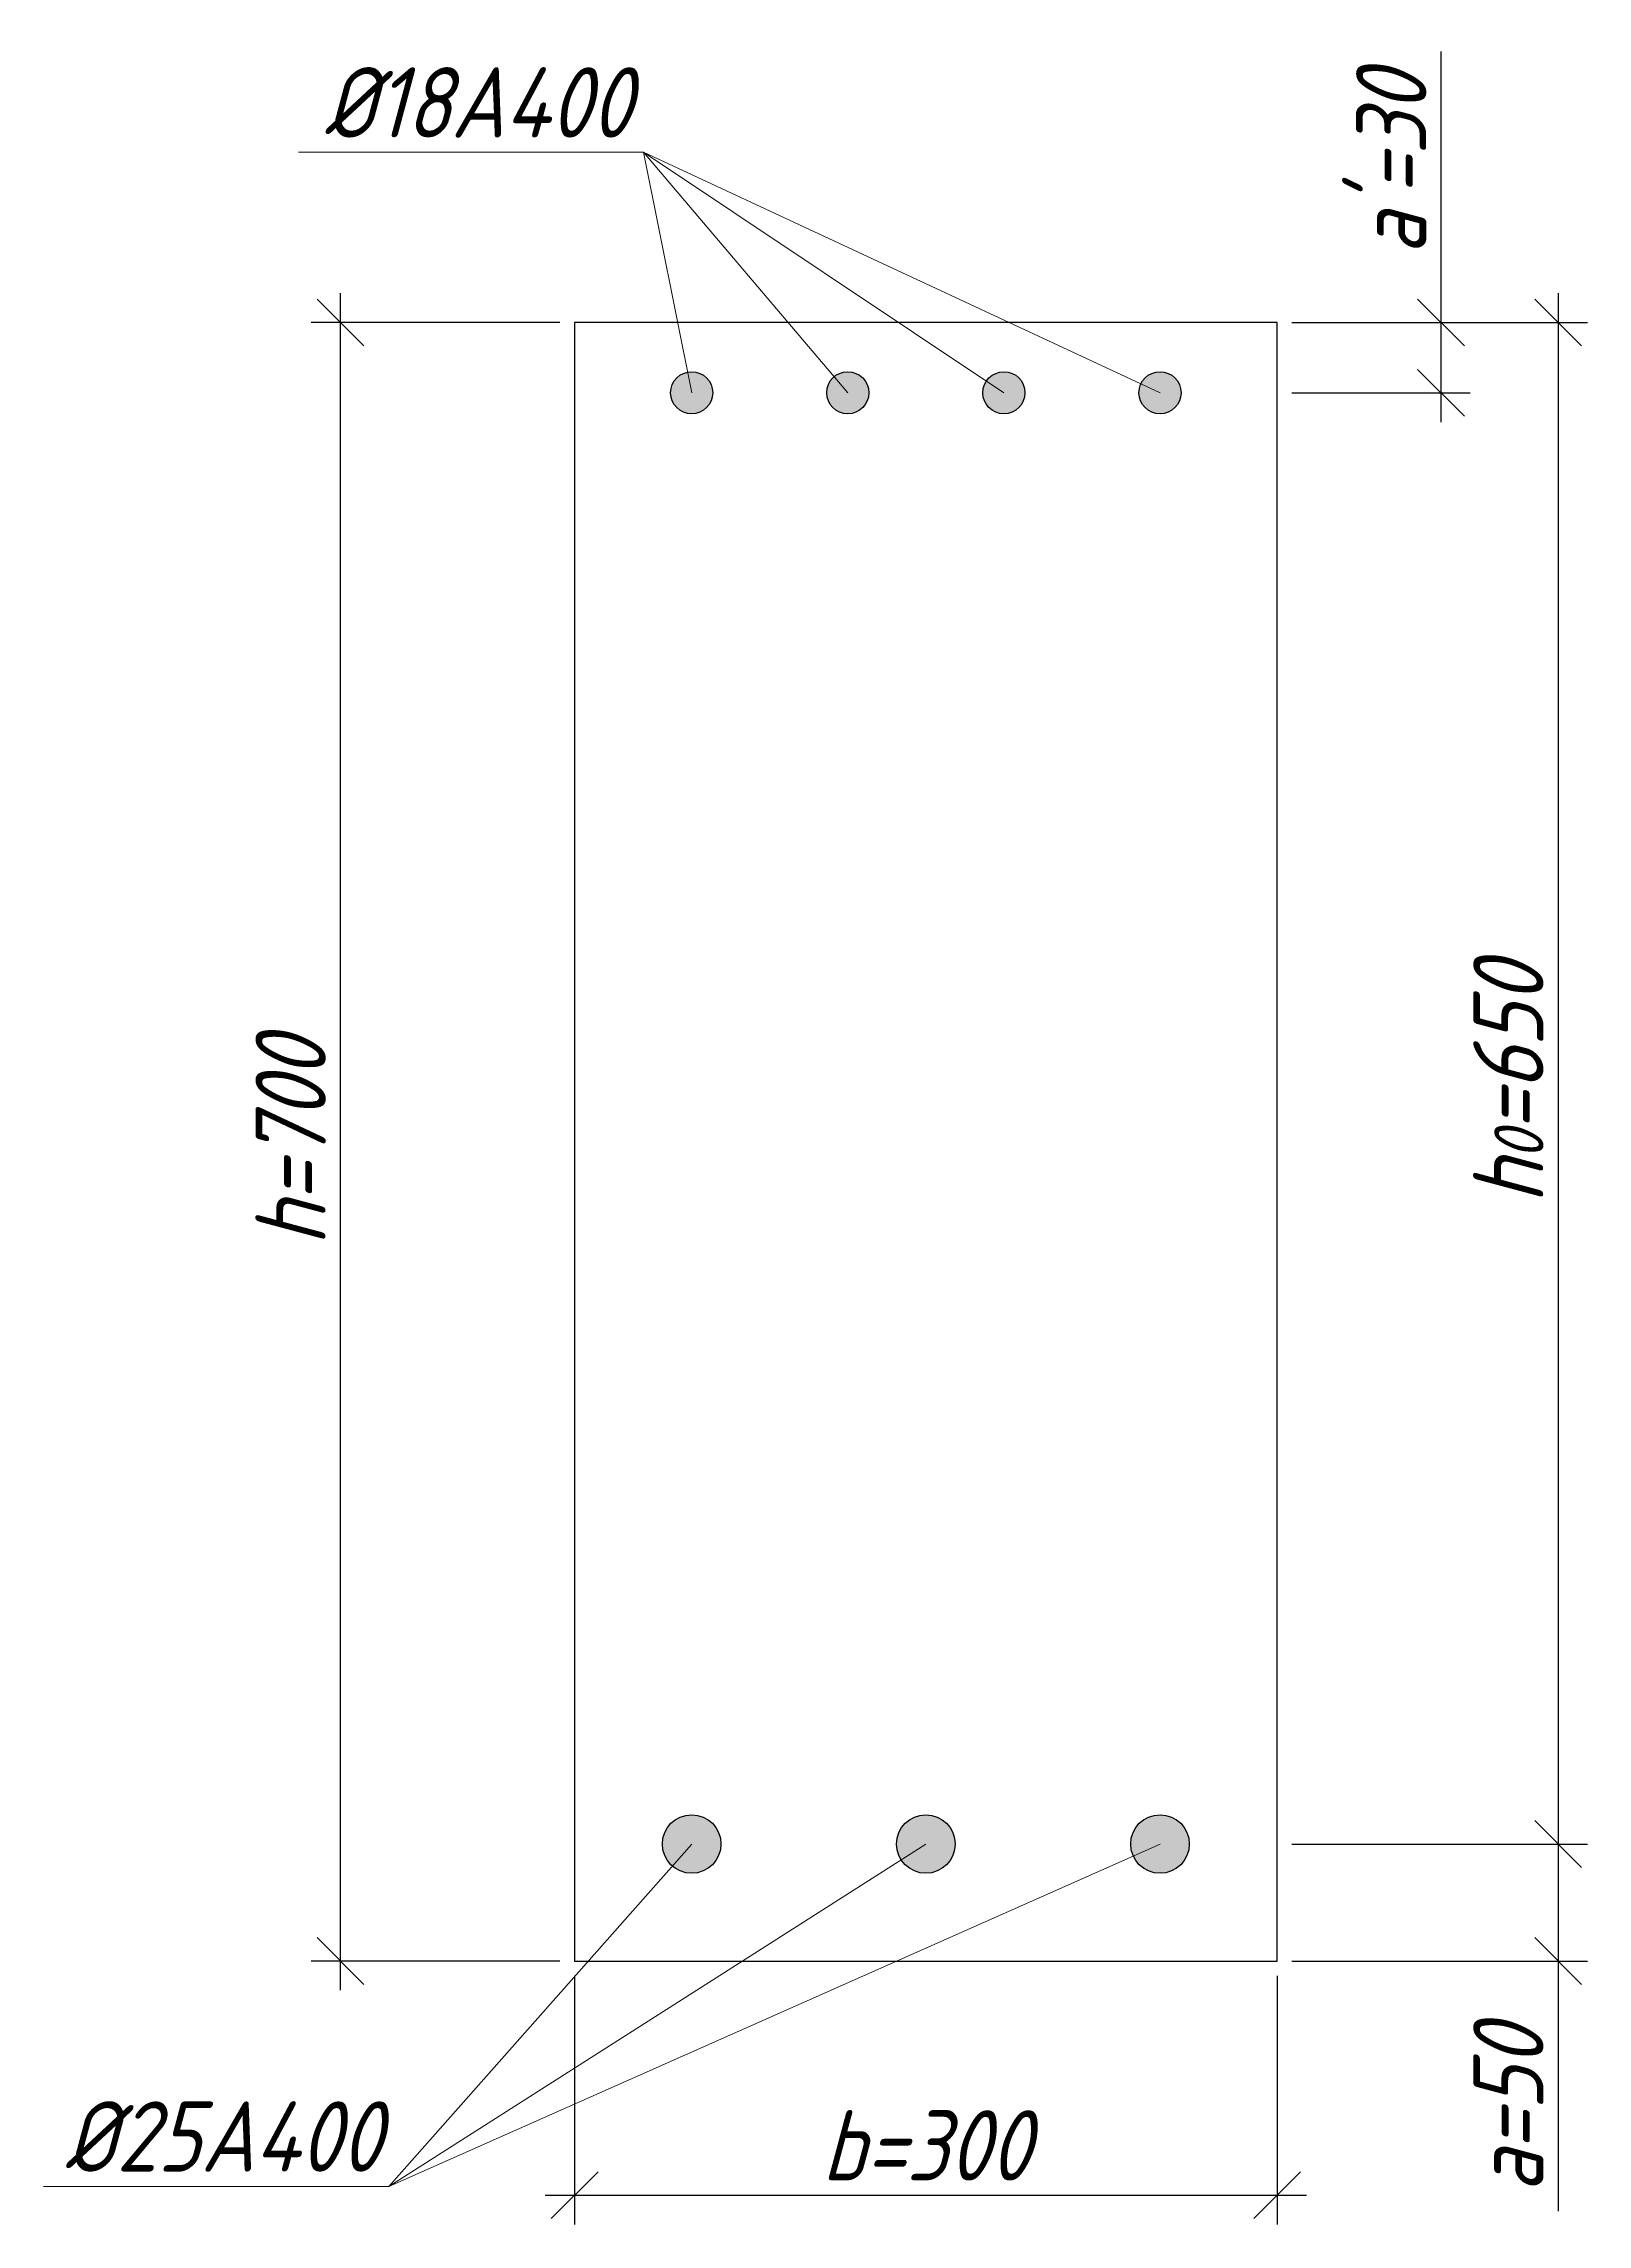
# Model space of a CAD drawing. Header units: millimetres. Extents: x -180 to 58926, y -10791 to 13515.
# Drawn here: x 2583 to 3242, y -5122 to -4190 of the extents above; entities that cross this region are included whole.
import ezdxf

# ---------------------------------------------------------------- set-up
doc = ezdxf.new("R2010")
doc.units = ezdxf.units.MM
for name, color, linetype, lineweight in [('basic', 95, 'Continuous', 30), ('size', 45, 'Continuous', 20), ('text', 13, 'Continuous', 20), ('thin', 153, 'Continuous', 18)]:
    doc.layers.add(name, color=color, linetype=linetype, lineweight=lineweight)
doc.styles.add('Structures', font='isocpeur.ttf', dxfattribs={"width": 0.85, "oblique": 15})
doc.dimstyles.new('Structures', dxfattribs={"dimtxt": 3, "dimasz": 2, "dimexe": 1.25, "dimexo": 0.625, "dimtad": 1, "dimtxsty": 'Structures', "dimblk": 'OBLIQUE', "dimcen": 2.5, "dimdle": 1.25, "dimadec": 0, "dimazin": 0, "dimtfac": 1, "dimtmove": 0, "dimatfit": 3, "dimfxl": 1, "dimarcsym": 0})

# ---------------------------------------------------------------- blocks, each defined once
blk = doc.blocks.new('_Oblique')
at = {"color": 0, "linetype": 'ByBlock', "lineweight": -2}
blk.add_line((-0.5, -0.5), (0.5, 0.5), dxfattribs=at)
blk = doc.blocks.new('*D177')
at = {"layer": 'Defpoints', "color": 0, "transparency": 16777216}
for p in [(2809.52, -5009.47), (3109.52, -5009.47), (3109.52, -5109.47)]:
    blk.add_point(p, dxfattribs=at)
at = {"layer": 'size', "color": 0, "lineweight": -2, "transparency": 16777216}
for p, q in [((2809.52, -5015.72), (2809.52, -5121.97)), ((3109.52, -5015.72), (3109.52, -5121.97)), ((2797.02, -5109.47), (3122.02, -5109.47))]:
    blk.add_line(p, q, dxfattribs=at)
at = {"layer": 'size', "color": 0, "lineweight": -2, "transparency": 16777216, "xscale": 20, "yscale": 20, "zscale": 20, "rotation": 180}
blk.add_blockref('_Oblique', (2809.52, -5109.47), dxfattribs=at)
at = {"layer": 'size', "color": 0, "lineweight": -2, "transparency": 16777216, "xscale": 20, "yscale": 20, "zscale": 20}
blk.add_blockref('_Oblique', (3109.52, -5109.47), dxfattribs=at)
at = {"layer": 'size', "color": 0, "transparency": 16777216, "insert": (2959.52, -5088.22), "char_height": 30, "attachment_point": 5, "style": 'Structures'}
blk.add_mtext('b=300', dxfattribs=at)
blk = doc.blocks.new('*D178')
at = {"layer": 'Defpoints', "color": 0, "transparency": 16777216}
for p in [(2709.52, -4309.47), (2809.52, -4309.47), (2809.52, -5009.47)]:
    blk.add_point(p, dxfattribs=at)
at = {"layer": 'size', "color": 0, "lineweight": -2, "transparency": 16777216}
for p, q in [((2709.52, -5021.97), (2709.52, -4296.97)), ((2803.27, -4309.47), (2697.02, -4309.47)), ((2803.27, -5009.47), (2697.02, -5009.47))]:
    blk.add_line(p, q, dxfattribs=at)
at = {"layer": 'size', "color": 0, "lineweight": -2, "transparency": 16777216, "xscale": 20, "yscale": 20, "zscale": 20}
for p, rotation in [((2709.52, -4309.47), 90), ((2709.52, -5009.47), 270)]:
    blk.add_blockref('_Oblique', p, dxfattribs=dict(at, rotation=rotation))
at = {"layer": 'size', "color": 0, "transparency": 16777216, "insert": (2688.27, -4659.47), "char_height": 30, "attachment_point": 5, "rotation": 90, "style": 'Structures'}
blk.add_mtext('h=700', dxfattribs=at)
blk = doc.blocks.new('*D179')
at = {"layer": 'Defpoints', "color": 0, "transparency": 16777216}
for p in [(3109.52, -4309.47), (3179.52, -4309.47), (3109.52, -4339.47)]:
    blk.add_point(p, dxfattribs=at)
at = {"layer": 'size', "color": 0, "lineweight": -2, "transparency": 16777216}
for p, q in [((3179.52, -4309.47), (3179.52, -4193.71)), ((3115.77, -4309.47), (3192.02, -4309.47)), ((3179.52, -4351.97), (3179.52, -4309.47)), ((3115.77, -4339.47), (3192.02, -4339.47))]:
    blk.add_line(p, q, dxfattribs=at)
at = {"layer": 'size', "color": 0, "lineweight": -2, "transparency": 16777216, "xscale": 20, "yscale": 20, "zscale": 20}
for p, rotation in [((3179.52, -4309.47), 90), ((3179.52, -4339.47), 270)]:
    blk.add_blockref('_Oblique', p, dxfattribs=dict(at, rotation=rotation))
at = {"layer": 'size', "color": 0, "transparency": 16777216, "insert": (3158.27, -4241.59), "char_height": 30, "attachment_point": 5, "rotation": 90, "style": 'Structures'}
blk.add_mtext("a'=30", dxfattribs=at)
blk = doc.blocks.new('*D180')
at = {"layer": 'Defpoints', "color": 0, "transparency": 16777216}
for p in [(3109.52, -4309.47), (3109.52, -4959.47), (3229.52, -4959.47)]:
    blk.add_point(p, dxfattribs=at)
at = {"layer": 'size', "color": 0, "lineweight": -2, "transparency": 16777216}
for p, q in [((3229.52, -4296.97), (3229.52, -4971.97)), ((3115.77, -4309.47), (3242.02, -4309.47)), ((3115.77, -4959.47), (3242.02, -4959.47))]:
    blk.add_line(p, q, dxfattribs=at)
at = {"layer": 'size', "color": 0, "lineweight": -2, "transparency": 16777216, "xscale": 20, "yscale": 20, "zscale": 20}
for p, rotation in [((3229.52, -4309.47), 90), ((3229.52, -4959.47), 270)]:
    blk.add_blockref('_Oblique', p, dxfattribs=dict(at, rotation=rotation))
at = {"layer": 'size', "color": 0, "transparency": 16777216, "insert": (3208.27, -4634.47), "char_height": 30, "attachment_point": 5, "rotation": 90, "style": 'Structures'}
blk.add_mtext('h{\\H0.7x;\\S^ 0;}=650', dxfattribs=at)
blk = doc.blocks.new('*D181')
at = {"layer": 'Defpoints', "color": 0, "transparency": 16777216}
for p in [(3109.52, -4959.47), (3109.52, -5009.47), (3229.52, -5009.47)]:
    blk.add_point(p, dxfattribs=at)
at = {"layer": 'size', "color": 0, "lineweight": -2, "transparency": 16777216}
for p, q in [((3229.52, -4946.97), (3229.52, -5009.47)), ((3115.77, -4959.47), (3242.02, -4959.47)), ((3115.77, -5009.47), (3242.02, -5009.47)), ((3229.52, -5009.47), (3229.52, -5116.31))]:
    blk.add_line(p, q, dxfattribs=at)
at = {"layer": 'size', "color": 0, "lineweight": -2, "transparency": 16777216, "xscale": 20, "yscale": 20, "zscale": 20}
for p, rotation in [((3229.52, -4959.47), 90), ((3229.52, -5009.47), 270)]:
    blk.add_blockref('_Oblique', p, dxfattribs=dict(at, rotation=rotation))
at = {"layer": 'size', "color": 0, "transparency": 16777216, "insert": (3208.27, -5072.89), "char_height": 30, "attachment_point": 5, "rotation": 90, "style": 'Structures'}
blk.add_mtext('a=50', dxfattribs=at)

msp = doc.modelspace()

# ---------------------------------------------------------------- hatches: boundary and pattern name
at = {"layer": 'basic'}
h = msp.add_hatch(color=256, dxfattribs=at)
h.dxf.hatch_style = 1
h.paths.add_polyline_path([(2859.519, -4330.471, 0.4142136), (2850.519, -4339.471), (2859.519, -4339.471)])
h.paths.add_polyline_path([(2859.519, -4330.471), (2859.519, -4339.471), (2868.519, -4339.471, 0.4142136)])
h.paths.add_polyline_path([(2859.519, -4339.471), (2850.519, -4339.471, 0.4142136), (2859.519, -4348.471)])
h.paths.add_polyline_path([(2868.519, -4339.471), (2859.519, -4339.471), (2859.519, -4348.471, 0.4142136)])
h = msp.add_hatch(color=256, dxfattribs=at)
h.dxf.hatch_style = 1
h.paths.add_polyline_path([(2926.186, -4330.471, 0.4142136), (2917.186, -4339.471), (2926.186, -4339.471)])
h.paths.add_polyline_path([(2926.186, -4330.471), (2926.186, -4339.471), (2935.186, -4339.471, 0.4142136)])
h.paths.add_polyline_path([(2926.186, -4339.471), (2917.186, -4339.471, 0.4142136), (2926.186, -4348.471)])
h.paths.add_polyline_path([(2935.186, -4339.471), (2926.186, -4339.471), (2926.186, -4348.471, 0.4142136)])
h = msp.add_hatch(color=256, dxfattribs=at)
h.dxf.hatch_style = 1
h.paths.add_polyline_path([(2992.853, -4330.471, 0.4142136), (2983.853, -4339.471), (2992.853, -4339.471)])
h.paths.add_polyline_path([(2992.853, -4330.471), (2992.853, -4339.471), (3001.853, -4339.471, 0.4142136)])
h.paths.add_polyline_path([(2992.853, -4339.471), (2983.853, -4339.471, 0.4142136), (2992.853, -4348.471)])
h.paths.add_polyline_path([(3001.853, -4339.471), (2992.853, -4339.471), (2992.853, -4348.471, 0.4142136)])
h = msp.add_hatch(color=256, dxfattribs=at)
h.dxf.hatch_style = 1
h.paths.add_polyline_path([(3059.519, -4330.471, 0.4142136), (3050.519, -4339.471), (3059.519, -4339.471)])
h.paths.add_polyline_path([(3059.519, -4330.471), (3059.519, -4339.471), (3068.519, -4339.471, 0.4142136)])
h.paths.add_polyline_path([(3059.519, -4339.471), (3050.519, -4339.471, 0.4142136), (3059.519, -4348.471)])
h.paths.add_polyline_path([(3068.519, -4339.471), (3059.519, -4339.471), (3059.519, -4348.471, 0.4142136)])
h = msp.add_hatch(color=256, dxfattribs=at)
h.dxf.hatch_style = 1
h.paths.add_polyline_path([(2859.519, -4946.971, 0.4142136), (2847.019, -4959.471), (2859.519, -4959.471)])
h.paths.add_polyline_path([(2859.519, -4946.971), (2859.519, -4959.471), (2872.019, -4959.471, 0.4142136)])
h.paths.add_polyline_path([(2872.019, -4959.471), (2859.519, -4959.471), (2859.519, -4971.971, 0.4142136)])
h.paths.add_polyline_path([(2859.519, -4959.471), (2847.019, -4959.471, 0.4142136), (2859.519, -4971.971)])
h = msp.add_hatch(color=256, dxfattribs=at)
h.dxf.hatch_style = 1
h.paths.add_polyline_path([(2959.519, -4946.971, 0.4142136), (2947.019, -4959.471), (2959.519, -4959.471)])
h.paths.add_polyline_path([(2959.519, -4946.971), (2959.519, -4959.471), (2972.019, -4959.471, 0.4142136)])
h.paths.add_polyline_path([(2972.019, -4959.471), (2959.519, -4959.471), (2959.519, -4971.971, 0.4142136)])
h.paths.add_polyline_path([(2959.519, -4959.471), (2947.019, -4959.471, 0.4142136), (2959.519, -4971.971)])
h = msp.add_hatch(color=256, dxfattribs=at)
h.dxf.hatch_style = 1
h.paths.add_polyline_path([(3059.519, -4946.971, 0.4142136), (3047.019, -4959.471), (3059.519, -4959.471)])
h.paths.add_polyline_path([(3059.519, -4946.971), (3059.519, -4959.471), (3072.019, -4959.471, 0.4142136)])
h.paths.add_polyline_path([(3072.019, -4959.471), (3059.519, -4959.471), (3059.519, -4971.971, 0.4142136)])
h.paths.add_polyline_path([(3059.519, -4959.471), (3047.019, -4959.471, 0.4142136), (3059.519, -4971.971)])

# ---------------------------------------------------------------- linework, layer by layer
for p, q in [((3109.519, -4309.471), (2809.519, -4309.471)), ((2809.519, -4309.471), (2809.519, -5009.471)), ((3109.519, -5009.471), (3109.519, -4309.471)), ((2809.519, -5009.471), (3109.519, -5009.471))]:
    msp.add_line(p, q, dxfattribs=at)
for centre, radius in [((2859.519, -4339.471), 9), ((2926.186, -4339.471), 9), ((2992.853, -4339.471), 9), ((3059.519, -4339.471), 9), ((2859.519, -4959.471), 12.5), ((2959.519, -4959.471), 12.5), ((3059.519, -4959.471), 12.5)]:
    msp.add_circle(centre, radius, dxfattribs=at)
at = {"layer": 'thin'}
for p, q in [((2839.005, -4236.725), (2691.57, -4236.725)), ((2859.519, -4339.471), (2839.005, -4236.725)), ((2839.005, -4236.725), (2926.186, -4339.471)), ((2992.853, -4339.471), (2839.005, -4236.725)), ((2839.005, -4236.725), (3059.519, -4339.471)), ((2730.216, -5105.721), (2859.519, -4959.471)), ((2959.519, -4959.471), (2730.216, -5105.721)), ((2730.216, -5105.721), (3059.519, -4959.471)), ((2730.216, -5105.721), (2582.781, -5105.721))]:
    msp.add_line(p, q, dxfattribs=at)

# ---------------------------------------------------------------- texts
at = {"layer": 'text', "char_height": 30, "width": 137.52879, "attachment_point": 5, "style": 'Structures'}
for s, insert in [('%%C18A400', (2768.074, -4215.462)), ('%%C25A400', (2659.285, -5084.459))]:
    msp.add_mtext(s, dxfattribs=dict(at, insert=insert))

# ---------------------------------------------------------------- dimensions: what is measured, and where the dimension line sits
at = {"layer": 'size'}
for base, p1, p2, text, picture, middle in [((3179.519, -4309.471), (3109.519, -4339.471), (3109.519, -4309.471), "a'=<>", '*D179', (3158.269, -4241.59)), ((2709.519, -4309.471), (2809.519, -5009.471), (2809.519, -4309.471), 'h=<>', '*D178', (2688.269, -4659.471)), ((3229.519, -4959.471), (3109.519, -4309.471), (3109.519, -4959.471), 'h{\\H0.7x;\\S^ 0;}=<>', '*D180', (3208.269, -4634.471)), ((3229.519, -5009.471), (3109.519, -4959.471), (3109.519, -5009.471), 'a=<>', '*D181', (3208.269, -5072.89))]:
    dim = msp.add_linear_dim(base=base, p1=p1, p2=p2, angle=90, text=text, dimstyle='Structures', dxfattribs=at)
    dim.commit()
    dim.dimension.update_dxf_attribs({"geometry": picture, "text_midpoint": middle})
dim = msp.add_linear_dim(base=(3109.519, -5109.471), p1=(2809.519, -5009.471), p2=(3109.519, -5009.471), text='b=<>', dimstyle='Structures', dxfattribs=at)
dim.commit()
dim.dimension.update_dxf_attribs({"geometry": '*D177', "text_midpoint": (2959.519, -5088.221)})

doc.saveas('drawing.dxf')
